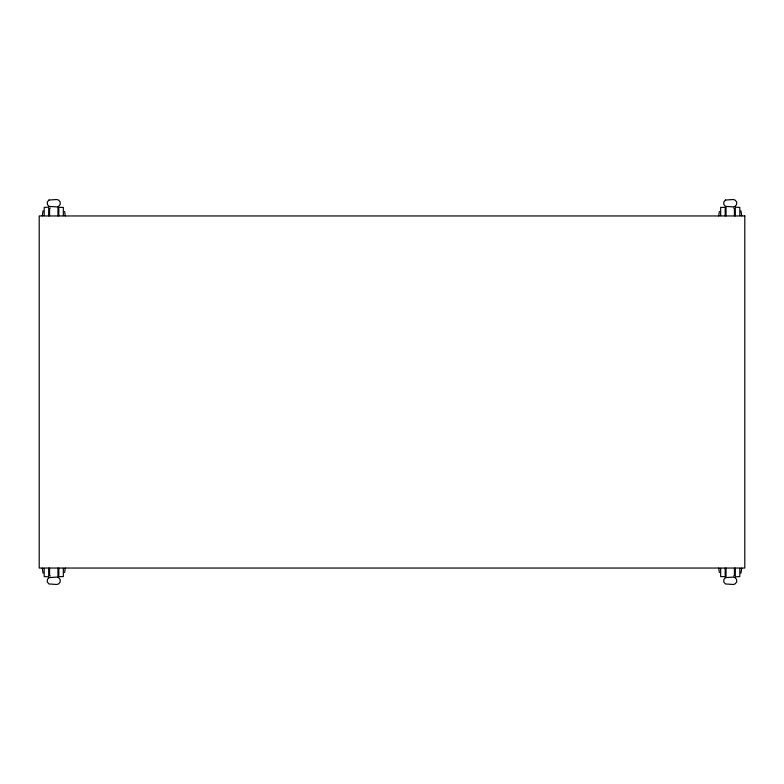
<?xml version="1.0" encoding="UTF-8"?>
<svg xmlns="http://www.w3.org/2000/svg" width="784" height="784" viewBox="0 0 784 784"><rect width="100%" height="100%" fill="white"/><g stroke="black" fill="none" stroke-linecap="round" stroke-linejoin="round"><path stroke-width="1.18" d="M42.277 215.825L43.032 210.808M64.66 572.565L65.239 568.175M718.761 215.825L719.34 211.435M741.723 568.175L740.968 573.192M50.284 207.976L49.578 208.72L49.578 215.825M733.716 576.024L734.422 575.28L734.422 568.175M733.716 207.976L734.422 208.72L734.422 215.825M50.284 576.024L49.578 575.28L49.578 568.175M740.968 210.808L741.723 215.825M43.032 573.192L42.277 568.175M718.761 568.175L719.34 572.565M64.66 211.435L65.239 215.825M739.812 215.62L739.812 207.378L735.304 207.162L735.304 215.825M739.812 568.38L739.812 576.622L735.304 576.838L735.304 568.175M726.053 207.368L726.053 215.825M726.053 568.175L726.053 576.632M725.18 215.825L725.18 207.378L720.672 207.378L720.672 215.62M725.18 568.175L725.18 576.622L720.672 576.622L720.672 568.38M63.328 215.62L63.328 207.378L58.82 207.378L58.82 215.825M63.328 568.38L63.328 576.622L58.82 576.622L58.82 568.175M57.947 207.368L57.947 215.825M57.947 568.175L57.947 576.632M48.696 215.825L48.696 207.162L44.188 207.378L44.188 215.62M48.696 568.175L48.696 576.838L44.188 576.622L44.188 568.38M48.941 200.047L47.354 201.968L47.354 204.457L48.941 206.378L56.703 206.898L58.584 206.378L60.172 204.457L60.172 201.968L58.584 200.047L56.703 199.528L48.941 200.047M48.941 577.622L47.354 579.543L47.354 582.032L48.941 583.953L56.703 584.472L58.584 583.953L60.172 582.032L60.172 579.543L58.584 577.622L56.703 577.102L48.941 577.622M725.416 200.047L723.828 201.968L723.828 204.457L725.416 206.378L733.187 206.898L735.059 206.378L736.646 204.457L736.646 201.968L735.059 200.047L733.187 199.528L725.416 200.047M725.416 577.622L723.828 579.543L723.828 582.032L725.416 583.953L733.187 584.472L735.059 583.953L736.646 582.032L736.646 579.543L735.059 577.622L733.187 577.102L725.416 577.622M744.8 215.953L39.2 215.953L39.2 568.047L744.8 568.047L744.8 215.953"/></g></svg>
